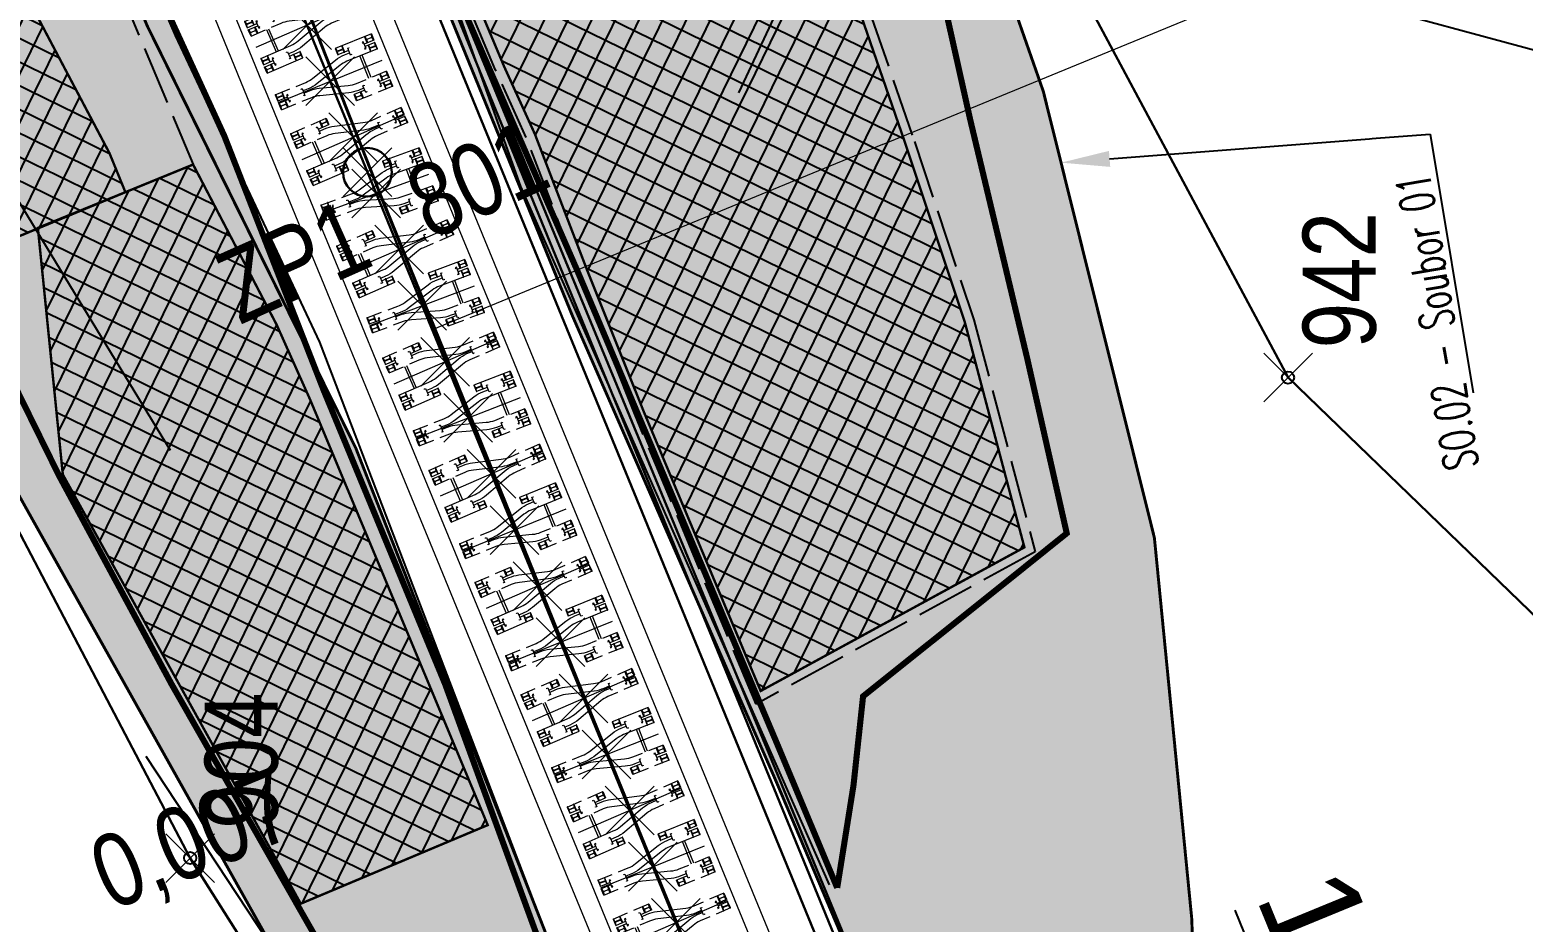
# Model space of a CAD drawing. Header units: millimetres. Extents: x -533422 to -532014, y -1115269 to -1112931.
# Drawn here: x -532541.36 to -532510.7, y -1113924.23 to -1113905.91 of the extents above; entities that cross this region are included whole.
import ezdxf
from ezdxf import colors
from ezdxf.entities.mleader import LeaderData, LeaderLine
from ezdxf.enums import TextEntityAlignment as Align
from ezdxf.math import Vec2, Vec3

# ---------------------------------------------------------------- set-up
doc = ezdxf.new("R2010")
doc.units = ezdxf.units.MM
doc.header["$PDMODE"] = 3
doc.header["$PDSIZE"] = 0.5
doc.linetypes.add('ACAD_ISO02W100', pattern=[15, 12, -3])
for name, color, linetype, lineweight in [('1105 mapa KN', 251, 'Continuous', 0), ('drážní pozemek', 4, 'Continuous', 30), ('drážní pozemek body', 1, 'Continuous', 18), ('kladečák', 2, 'Continuous', 15), ('kladečák osa', 2, 'Continuous', 15), ('odvodnění', 5, 'Continuous', 0), ('původní osa', 30, 'Continuous', 15), ('SVRSEK', 1, 'Continuous', 20), ('Svršek', 1, 'Continuous', 18), ('tvar svršku', 1, 'Continuous', 13), ('Vytyčovací výkres', 5, 'Continuous', 15), ('Vytyčovací výkres - typ bodu', 5, 'Continuous', 15), ('Vytyčovací výkres _čísla bodů', 5, 'Continuous', 15), ('Ypražce', 1, 'Continuous', 13), ('zabzař', 1, 'Continuous', 30), ('řezy - značení', 5, 'Continuous', 0), ('ŠEDIVÝ -UKRYTO', 5, 'Continuous', 15)]:
    doc.layers.add(name, color=color, linetype=linetype, lineweight=lineweight)
doc.layers.add('skály', color=8, linetype='Continuous')
doc.styles.get("Standard").update_dxf_attribs({"font": 'arial.ttf'})
doc.styles.add('Standard 1_500', font='romans.shx', dxfattribs={"width": 0.65, "height": 0.7})
doc.dimstyles.new('Kóty příčné řezy', dxfattribs={"dimtxt": 2, "dimasz": 0.3, "dimexe": 0.15, "dimexo": 0.6, "dimgap": 0.1, "dimtad": 1, "dimdec": 3, "dimzin": 0, "dimtxsty": 'Standard', "dimblk": 'ARCHTICK', "dimcen": 0.09, "dimadec": 0, "dimazin": 0, "dimtfac": 1, "dimtdec": 3, "dimtofl": 0, "dimtmove": 0, "dimatfit": 3, "dimldrblk": 'ARCHTICK', "dimfxl": 1, "dimfxlon": 1, "dimtfillclr": 256, "dimtolj": 1, "dimtzin": 0, "dimarcsym": 0})
pattern_1 = [(288.94733, (-532345.07127, -1114032.82954), (0.6530751, -0.5687644), [0.5, -1]), (48.94733, (-532345.07127, -1114032.82954), (0.16602684, 0.8499618), [0.5, -1]), (348.94733, (-532345.07127, -1114032.82954), (0.81910195, 0.28119744), [-1, 0.5])]

# ---------------------------------------------------------------- blocks, each defined once
blk = doc.blocks.new('Z105')
at = {"color": 0, "lineweight": -2}
for radius in [1.25, 0.025]:
    blk.add_circle((0, 0), radius, dxfattribs=at)
blk = doc.blocks.new('_ARCHTICK')
at = {"color": 0, "linetype": 'ByBlock', "const_width": 0.15}
blk.add_lwpolyline([(-0.5, -0.5), (0.5, 0.5)], dxfattribs=at)
blk = doc.blocks.new('*D34')
at = {"layer": 'Defpoints', "color": 0}
for p in [(-532513.452, -1113931.68), (-532523.84, -1113934.604), (-532523.366, -1113935.755)]:
    blk.add_point(p, dxfattribs=at)
at = {"layer": 'kladečák', "color": 0, "lineweight": -2}
for p, q in [((-532513.925, -1113930.528), (-532516.615, -1113923.984)), ((-532514.85, -1113930.908), (-532513.786, -1113930.471)), ((-532513.925, -1113930.528), (-532513.452, -1113931.68)), ((-532514.376, -1113932.06), (-532513.313, -1113931.623))]:
    blk.add_line(p, q, dxfattribs=at)
at = {"layer": 'kladečák', "color": 0, "lineweight": -2, "xscale": 0.3, "yscale": 0.3, "zscale": 0.3}
for p, rotation in [((-532513.925, -1113930.528), 112.3462702138352), ((-532513.452, -1113931.68), 292.3462702138352)]:
    blk.add_blockref('_ARCHTICK', p, dxfattribs=dict(at, rotation=rotation))
at = {"layer": 'kladečák', "color": 0, "insert": (-532514.123, -1113926.622), "char_height": 2, "attachment_point": 5, "rotation": 292.3463}
blk.add_mtext('\\A1;1,245', dxfattribs=at)
blk = doc.blocks.new('Z$W@#62D3339C')
at = {"layer": 'Ypražce', "lineweight": 9}
for p, q in [((0, 2.3), (0, 1.5)), ((0.14, 2.3), (0.14, 2.085)), ((0.19, 2.3), (0.19, 2.085)), ((0.97, 2.3), (0.97, 2.085)), ((1.02, 2.3), (1.02, 2.085)), ((1.16, 2.3), (1.16, 1.979)), ((0.828, 1.958), (0.33, 1.958)), ((0.828, 1.908), (0.33, 1.908)), ((0.14, 1.739), (0.14, 1.5)), ((1.02, 1.739), (1.02, 1.5)), ((1.16, 1.838), (1.16, 1.5)), ((0.555, 0.214), (0.555, 0)), ((0.605, 0.214), (0.605, 0))]:
    blk.add_line(p, q, dxfattribs=at)
at = {"layer": 'Ypražce', "lineweight": 9, "ltscale": 0.005}
blk.add_line((0.58, 0), (0.58, 2.3), dxfattribs=at)
at = {"layer": 'Ypražce', "lineweight": 9}
for points in [[(0.067, 2.182), (0.067, 2.266, 0.274795), (0.057, 2.285), (0.057, 2.285), (0.003, 2.292, -0.296181), (0, 2.296), (0, 2.3), (0.14, 2.3), (0.14, 2.296, -0.296181), (0.137, 2.292), (0.083, 2.285), (0.083, 2.285, 0.274795), (0.073, 2.266), (0.073, 2.182, 0.274795), (0.083, 2.163), (0.137, 2.156, -0.296181), (0.14, 2.151), (0.14, 2.148), (0, 2.148), (0, 2.151, -0.296181), (0.003, 2.156), (0.057, 2.163), (0.057, 2.163, 0.274795)], [(0.263, 2.182), (0.263, 2.266, -0.274795), (0.273, 2.285), (0.273, 2.285), (0.327, 2.292, 0.296181), (0.33, 2.296), (0.33, 2.3), (0.19, 2.3), (0.19, 2.296, 0.296181), (0.193, 2.292), (0.247, 2.285), (0.247, 2.285, -0.274795), (0.257, 2.266), (0.257, 2.182, -0.274795), (0.247, 2.163), (0.193, 2.156, 0.296181), (0.19, 2.151), (0.19, 2.148), (0.33, 2.148), (0.33, 2.151, 0.296181), (0.327, 2.156), (0.273, 2.163), (0.273, 2.163, -0.274795)], [(0.897, 2.182), (0.897, 2.266, 0.274795), (0.887, 2.285), (0.887, 2.285), (0.833, 2.292, -0.296181), (0.83, 2.296), (0.83, 2.3), (0.97, 2.3), (0.97, 2.296, -0.296181), (0.967, 2.292), (0.913, 2.285), (0.913, 2.285, 0.274795), (0.903, 2.266), (0.903, 2.182, 0.274795), (0.913, 2.163), (0.967, 2.156, -0.296181), (0.97, 2.151), (0.97, 2.148), (0.83, 2.148), (0.83, 2.151, -0.296181), (0.833, 2.156), (0.887, 2.163), (0.887, 2.163, 0.274795)], [(1.093, 2.182), (1.093, 2.266, -0.274795), (1.103, 2.285), (1.103, 2.285), (1.157, 2.292, 0.296181), (1.16, 2.296), (1.16, 2.3), (1.02, 2.3), (1.02, 2.296, 0.296181), (1.023, 2.292), (1.077, 2.285), (1.077, 2.285, -0.274795), (1.087, 2.266), (1.087, 2.182, -0.274795), (1.077, 2.163), (1.023, 2.156, 0.296181), (1.02, 2.151), (1.02, 2.148), (1.16, 2.148), (1.16, 2.151, 0.296181), (1.157, 2.156), (1.103, 2.163), (1.103, 2.163, -0.274795)], [(0.067, 1.618), (0.067, 1.534, -0.274795), (0.057, 1.515), (0.057, 1.515), (0.003, 1.508, 0.296181), (0, 1.504), (0, 1.5), (0.14, 1.5), (0.14, 1.504, 0.296181), (0.137, 1.508), (0.083, 1.515), (0.083, 1.515, -0.274795), (0.073, 1.534), (0.073, 1.618, -0.274795), (0.083, 1.637), (0.137, 1.644, 0.296181), (0.14, 1.649), (0.14, 1.652), (0, 1.652), (0, 1.649, 0.296181), (0.003, 1.644), (0.057, 1.637), (0.057, 1.637, -0.274795)], [(1.093, 1.618), (1.093, 1.534, 0.274795), (1.103, 1.515), (1.103, 1.515), (1.157, 1.508, -0.296181), (1.16, 1.504), (1.16, 1.5), (1.02, 1.5), (1.02, 1.504, -0.296181), (1.023, 1.508), (1.077, 1.515), (1.077, 1.515, 0.274795), (1.087, 1.534), (1.087, 1.618, 0.274795), (1.077, 1.637), (1.023, 1.644, -0.296181), (1.02, 1.649), (1.02, 1.652), (1.16, 1.652), (1.16, 1.649, -0.296181), (1.157, 1.644), (1.103, 1.637), (1.103, 1.637, 0.274795)], [(0.482, 0.118), (0.482, 0.034, -0.274795), (0.472, 0.015), (0.472, 0.015), (0.418, 0.008, 0.296181), (0.415, 0.004), (0.415, 0), (0.555, 0), (0.555, 0.004, 0.296181), (0.552, 0.008), (0.498, 0.015), (0.498, 0.015, -0.274795), (0.488, 0.034), (0.488, 0.118, -0.274795), (0.498, 0.137), (0.552, 0.144, 0.296181), (0.555, 0.149), (0.555, 0.152), (0.415, 0.152), (0.415, 0.149, 0.296181), (0.418, 0.144), (0.472, 0.137), (0.472, 0.137, -0.274795)], [(0.678, 0.118), (0.678, 0.034, 0.274795), (0.688, 0.015), (0.688, 0.015), (0.742, 0.008, -0.296181), (0.745, 0.004), (0.745, 0), (0.605, 0), (0.605, 0.004, -0.296181), (0.608, 0.008), (0.662, 0.015), (0.662, 0.015, 0.274795), (0.672, 0.034), (0.672, 0.118, 0.274795), (0.662, 0.137), (0.608, 0.144, -0.296181), (0.605, 0.149), (0.605, 0.152), (0.745, 0.152), (0.745, 0.149, -0.296181), (0.742, 0.144), (0.688, 0.137), (0.688, 0.137, 0.274795)]]:
    blk.add_lwpolyline(points, format="xyb", close=True, dxfattribs=at)
for points in [[(0.33, 2.3), (0.33, 1.625, 0.072586), (0.355, 1.454), (0.524, 0.886, -0.072586), (0.555, 0.675), (0.555, 0.561)], [(0.415, 0.462), (0.415, 0.675, 0.072586), (0.39, 0.846), (0.221, 1.414, -0.072586), (0.19, 1.625), (0.19, 1.739)], [(0.83, 1.838), (0.83, 1.625, -0.072586), (0.805, 1.454), (0.636, 0.886, 0.072586), (0.605, 0.675), (0.605, 0.561)], [(0.745, 0.462), (0.745, 0.675, -0.072586), (0.77, 0.846), (0.939, 1.414, 0.072586), (0.97, 1.625), (0.97, 1.739)]]:
    blk.add_lwpolyline(points, format="xyb", dxfattribs=at)
for points in [[(0.83, 2.3), (0.83, 1.979)], [(0.214, 2.061), (0.24, 2.06), (0.24, 2.085), (0.09, 2.085), (0.09, 2.06), (0.116, 2.06)], [(1.044, 2.061), (1.07, 2.06), (1.07, 2.085), (0.92, 2.085), (0.92, 2.06), (0.946, 2.06)], [(0.23, 1.764), (0.24, 1.764), (0.24, 1.739), (0.09, 1.739), (0.09, 1.764), (0.1, 1.764)], [(1.06, 1.764), (1.07, 1.764), (1.07, 1.739), (0.92, 1.739), (0.92, 1.764), (0.93, 1.764)], [(0.415, 0), (0.415, 0.321)], [(0.515, 0.536), (0.505, 0.536), (0.505, 0.561), (0.655, 0.561), (0.655, 0.536), (0.645, 0.536)], [(0.745, 0), (0.745, 0.321)], [(0.531, 0.239), (0.505, 0.239), (0.505, 0.214), (0.655, 0.214), (0.655, 0.239), (0.629, 0.239)]]:
    blk.add_lwpolyline(points, dxfattribs=at)

msp = doc.modelspace()

# ---------------------------------------------------------------- hatches: boundary and pattern name
at = {"layer": 'skály', "true_color": 0xd9ffcc}
h = msp.add_hatch(color=254, dxfattribs=at)
h.dxf.hatch_style = 1
h.paths.add_polyline_path([(-532518.5594, -1113933.2177), (-532517.1782, -1113932.5799), (-532517.5067, -1113924.1456), (-532518.2728, -1113916.338), (-532520.5537, -1113907.175), (-532521.4019, -1113904.7517), (-532522.6878, -1113901.5411), (-532524.2582, -1113898.1632), (-532525.1625, -1113895.9551), (-532526.234, -1113892.75), (-532527.6465, -1113888.1893), (-532529.3261, -1113883.7492), (-532531.835, -1113875.2672), (-532531.835, -1113875.2672), (-532537.2569, -1113861.571), (-532539.0358, -1113855.5672), (-532541.0908, -1113850.94), (-532542.3695, -1113847.5949), (-532543.1826, -1113843.4911), (-532544.1325, -1113839.1424), (-532546.1592, -1113828.9681), (-532546.3628, -1113824.3169), (-532547.0981, -1113819.5416), (-532548.5464, -1113815.3411), (-532550.2727, -1113807.4673), (-532547.7826, -1113800.9067), (-532545.3063, -1113789.8871), (-532546.4022, -1113781.6222), (-532558.0273, -1113786.201), (-532558.5992, -1113791.3438), (-532557.8332, -1113800.8024), (-532557.7416, -1113806.6114), (-532557.0713, -1113813.3105), (-532555.9255, -1113821.5665), (-532555.4993, -1113826.9319), (-532553.3421, -1113840.4862), (-532551.5421, -1113847.1691), (-532550.3625, -1113853.1499), (-532547.2206, -1113864.2971), (-532542.2661, -1113878.7306), (-532539.5925, -1113887.7503), (-532536.3765, -1113896.7067), (-532530.2178, -1113911.7934), (-532526.0618, -1113921.2859), (-532520.6058, -1113934.1467)])
h = msp.add_hatch(color=254, dxfattribs=at)
h.dxf.hatch_style = 1
h.paths.add_polyline_path([(-532526.4588, -1113936.7432), (-532528.7406, -1113937.5977), (-532531.3829, -1113932.6297), (-532536.3884, -1113924.7343), (-532536.3884, -1113924.7343), (-532541.6277, -1113915.394), (-532546.4744, -1113905.7413), (-532549.4415, -1113901.8011), (-532558.7647, -1113893.9956), (-532563.1017, -1113885.6324), (-532563.885, -1113878.661), (-532566.1902, -1113869.556), (-532564.7803, -1113860.8749), (-532565.0546, -1113856.6297), (-532565.8211, -1113851.6329), (-532567.9664, -1113842.656), (-532569.3526, -1113833.3835), (-532572.1876, -1113817.146), (-532573.255, -1113802.8022), (-532570.2038, -1113791.7879), (-532567.7689, -1113790.2534), (-532564.8497, -1113788.7294), (-532564.1698, -1113806.9942), (-532563.4457, -1113816.4786), (-532560.7584, -1113835.4742), (-532560.1527, -1113840.3158), (-532558.7633, -1113845.1218), (-532557.6018, -1113848.9098), (-532556.2156, -1113853.7035), (-532555.1029, -1113857.9718), (-532552.5383, -1113866.2222), (-532552.3648, -1113866.6846), (-532558.9653, -1113878.2524), (-532558.9532, -1113881.0265), (-532559.0671, -1113885.2271), (-532557.7476, -1113887.9392), (-532554.3316, -1113886.5689), (-532550.1277, -1113885.6211), (-532548.9749, -1113886.3688), (-532546.5193, -1113890.0385), (-532542.1096, -1113898.2943), (-532538.9506, -1113905.8353), (-532534.6682, -1113914.5021), (-532530.7666, -1113924.4643), (-532528.0359, -1113932.4637)])
at = {"layer": 'skály', "ltscale": 100, "true_color": 0xffdab3}
for points in [[(-532524.7855, -1113923.5228), (-532524.4511, -1113921.4197), (-532524.2544, -1113919.5917), (-532521.2934, -1113917.2258), (-532520.0726, -1113916.2457), (-532520.8854, -1113912.6513), (-532522.0537, -1113907.76), (-532523.1416, -1113902.8938), (-532527.4684, -1113893.2315), (-532529.0074, -1113889.5962), (-532531.4083, -1113884.5613), (-532534.1407, -1113876.0315), (-532536.6844, -1113868.047), (-532539.8981, -1113862.2999), (-532541.1268, -1113855.5922), (-532542.8907, -1113851.3674), (-532543.8892, -1113847.2576), (-532545.1382, -1113839.2907), (-532547.5925, -1113831.8952), (-532549.5244, -1113829.1656), (-532551.0885, -1113819.681), (-532551.7545, -1113814.2045), (-532556.001, -1113814.5711), (-532555.4612, -1113818.8561), (-532555.0747, -1113823.1664), (-532554.4134, -1113828.6186), (-532554.2132, -1113832.453), (-532553.2157, -1113840.4739), (-532551.4637, -1113846.8394), (-532550.2064, -1113853.0953), (-532547.0716, -1113864.2416), (-532542.1396, -1113878.6702), (-532539.4973, -1113887.7145), (-532536.3003, -1113896.6738), (-532530.1032, -1113910.8993), (-532526.0128, -1113920.5825)], [(-532546.7937, -1113883.3733), (-532548.1588, -1113883.7606), (-532549.5245, -1113884.8035), (-532551.0206, -1113885.5323), (-532552.9153, -1113886.6645), (-532554.4515, -1113887.5444), (-532556.4727, -1113888.3765), (-532558.076, -1113889.5295), (-532559.4844, -1113890.4844), (-532556.7772, -1113894.4554), (-532552.6566, -1113897.5381), (-532548.7194, -1113901.5195), (-532544.186, -1113908.113), (-532540.7659, -1113915.0579), (-532538.4566, -1113919.336), (-532534.407, -1113926.4391), (-532531.99, -1113925.4602), (-532530.7453, -1113925.0622), (-532532.8365, -1113919.3405), (-532535.326, -1113913.3202), (-532537.3675, -1113908.096), (-532539.2595, -1113903.9664), (-532541.4689, -1113898.7784), (-532544.7297, -1113889.7551)]]:
    msp.add_hatch(color=41, dxfattribs=at).paths.add_polyline_path(points)
at = {"layer": 'skály', "ltscale": 0.25}
h = msp.add_hatch(dxfattribs=at)
h.set_pattern_fill('ANSI37', color=8, scale=3.5, angle=189.47367)
h.set_pattern_definition([(333.94733, (-532345.07127, -1114032.82954), (0.1921488, 0.3930459), []), (63.94733, (-532345.07127, -1114032.82954), (-0.3930459, 0.1921488), [])])
h.paths.add_polyline_path([(-532535.7997, -1113923.8481), (-532540.6857, -1113915.0403), (-532541.198, -1113909.9778), (-532538.0105, -1113908.6774), (-532536.2929, -1113911.97), (-532535.6028, -1113913.5139), (-532531.9612, -1113922.2351)])
h.paths.add_polyline_path([(-532541.8751, -1113910.2695), (-532543.7523, -1113907.0018), (-532546.978, -1113903.6986), (-532549.1611, -1113900.1175), (-532545.6385, -1113898.5562), (-532544.5741, -1113898.2148), (-532544.0948, -1113899.7089), (-532543.2938, -1113901.7851), (-532541.6646, -1113904.776), (-532539.7276, -1113908.4436), (-532539.4008, -1113909.2446)])
h.paths.add_polyline_path([(-532559.6282, -1113851.5056), (-532561.0153, -1113846.6868), (-532561.7652, -1113844.1049), (-532563.036, -1113844.4697), (-532561.3782, -1113851.5783), (-532563.3988, -1113856.2578), (-532562.5029, -1113861.9221), (-532562.5423, -1113865.4287), (-532564.2443, -1113869.0925), (-532562.848, -1113874.4202), (-532561.893, -1113878.9103), (-532560.6632, -1113884.8372), (-532559.3276, -1113889.0909), (-532556.2365, -1113894.1451), (-532554.9717, -1113894.6944), (-532553.5756, -1113895.5828), (-532551.6602, -1113896.5534), (-532549.0838, -1113899.9124), (-532545.707, -1113898.3787), (-532544.8143, -1113898.0923), (-532545.1159, -1113897.1733), (-532544.851, -1113897.0111), (-532545.9483, -1113894.2511), (-532547.8666, -1113890.4885), (-532549.2707, -1113888.4009), (-532550.7216, -1113885.6429), (-532549.5609, -1113884.5779), (-532550.8762, -1113881.6069), (-532551.3587, -1113876.0246), (-532551.6152, -1113873.3141), (-532553.2908, -1113868.4032), (-532555.144, -1113868.4725), (-532555.611, -1113866.6709), (-532558.7893, -1113855.0988)])
h.paths.add_polyline_path([(-532527.3244, -1113897.8213), (-532525.829, -1113901.5654), (-532524.7949, -1113904.1741), (-532523.3796, -1113908.268), (-532522.1643, -1113911.9164), (-532520.9419, -1113916.5344), (-532526.3571, -1113919.4826), (-532528.7661, -1113913.7287), (-532529.9263, -1113910.83), (-532530.9942, -1113908.0493), (-532531.6259, -1113906.662), (-532534.0764, -1113900.8397)])
h.paths.add_polyline_path([(-532533.3154, -1113900.0681), (-532535.077, -1113896.2182), (-532536.5884, -1113892.137), (-532532.3357, -1113890.2216), (-532534.346, -1113885.7649), (-532537.56, -1113877.0571), (-532540.0354, -1113869.7815), (-532542.9388, -1113863.1787), (-532544.5577, -1113856.8278), (-532546.6949, -1113852.2109), (-532548.9863, -1113839.8945), (-532550.1897, -1113834.0811), (-532552.0708, -1113830.1331), (-532552.1366, -1113829.6797), (-532550.0525, -1113829.3351), (-532551.5079, -1113819.7779), (-532550.0525, -1113829.3351), (-532548.0413, -1113832.1239), (-532545.8349, -1113839.403), (-532545.0635, -1113847.2192), (-532544.3078, -1113851.728), (-532541.8299, -1113855.8193), (-532540.4271, -1113862.4563), (-532537.0739, -1113868.2283), (-532534.4408, -1113876.1302), (-532531.6965, -1113884.6738), (-532529.5424, -1113889.1471), (-532530.5991, -1113891.6813), (-532528.1364, -1113897.768)])

# ---------------------------------------------------------------- linework, layer by layer
at = {"layer": 'drážní pozemek'}
msp.add_lwpolyline([(-532529.0025, -1113945.33), (-532530.42, -1113935.0175), (-532538.0721, -1113922.9113), (-532546.68, -1113906.51), (-532550.25, -1113901.86), (-532580.39, -1113880.83), (-532597.41, -1113889.48), (-532617.5, -1113903.49), (-532582, -1113848.57), (-532568.73, -1113822.76), (-532530.98, -1113773.07), (-532548.8325, -1113807.33), (-532541.5989, -1113823.0723), (-532536.2725, -1113849.71), (-532528.2571, -1113879.1306), (-532521.9, -1113901.1475), (-532515.5275, -1113913.05), (-532495.7013, -1113932.2121), (-532507.56, -1113951.14)], dxfattribs=at)
at = {"layer": 'drážní pozemek body'}
for p in [(-532515.5275, -1113913.05), (-532538.0721, -1113922.9113)]:
    msp.add_point(p, dxfattribs=at)
at = {"layer": 'kladečák'}
for p in [(-532535.6672, -1113905.8138), (-532535.1962, -1113906.9663), (-532534.7253, -1113908.1188), (-532534.2535, -1113909.2709), (-532533.7801, -1113910.4224), (-532533.3067, -1113911.5739), (-532532.8334, -1113912.7254), (-532532.36, -1113913.8769), (-532531.8867, -1113915.0284), (-532531.4133, -1113916.1799), (-532530.94, -1113917.3314), (-532530.4666, -1113918.4829), (-532529.9933, -1113919.6344), (-532529.5199, -1113920.7859), (-532529.0466, -1113921.9374), (-532528.5732, -1113923.0889), (-532528.0999, -1113924.2404)]:
    msp.add_point(p, dxfattribs=at)
at = {"layer": 'kladečák osa'}
msp.add_lwpolyline([(-532523.3663, -1113935.7555), (-532523.6956, -1113934.9546), (-532524.9996, -1113931.7824), (-532526.0264, -1113929.2845), (-532527.0903, -1113926.6964), (-532529.5624, -1113920.6825), (-532531.5795, -1113915.7757), (-532533.1444, -1113911.9688), (-532533.9525, -1113910.003), (-532534.4226, -1113908.8594), (-532538.9106, -1113897.8766), (-532543.1651, -1113887.089), (-532547.3837, -1113875.551), (-532550.2982, -1113866.6749), (-532553.3148, -1113856.0862), (-532554.4479, -1113851.5605), (-532555.7656, -1113845.6444), (-532556.3338, -1113843.0393), (-532558.0649, -1113833.5283)], dxfattribs=at)
at = {"layer": 'odvodnění', "lineweight": 30}
msp.add_line((-532521.2348, -1113934.2339), (-532536.7863, -1113896.3262), dxfattribs=at)
at = {"layer": 'původní osa'}
msp.add_line((-532523.8546, -1113908.2661), (-532533.1036, -1113912.0681), dxfattribs=at)
at = {"layer": 'původní osa', "lineweight": 40, "elevation": 353.018}
msp.add_lwpolyline([(-532520.964, -1113941.602), (-532524.861, -1113932.117), (-532525.7, -1113930.065), (-532529.844, -1113919.946), (-532534.127, -1113909.385), (-532538.488, -1113898.301), (-532542.476, -1113887.636), (-532546.026, -1113877.445), (-532549.35, -1113866.981), (-532552.302, -1113856.418), (-532554.714, -1113846.338), (-532555.308, -1113843.547), (-532557.103, -1113834.041), (-532558.448, -1113825.436), (-532559.64, -1113815.547), (-532560.487, -1113805.456), (-532560.993, -1113794.499), (-532561.087, -1113783.392), (-532561.043, -1113781.204), (-532560.65, -1113771.904)], dxfattribs=at)
msp.add_lwpolyline([(-532520.964, -1113941.602), (-532524.861, -1113932.117), (-532525.7, -1113930.065), (-532529.844, -1113919.946), (-532534.127, -1113909.385), (-532538.488, -1113898.301), (-532542.476, -1113887.636), (-532546.026, -1113877.445), (-532549.35, -1113866.981), (-532552.302, -1113856.418), (-532554.714, -1113846.338), (-532555.308, -1113843.547), (-532557.103, -1113834.041), (-532558.448, -1113825.436), (-532559.64, -1113815.547), (-532560.487, -1113805.456), (-532560.993, -1113794.499), (-532561.087, -1113783.392), (-532561.043, -1113781.204), (-532560.65, -1113771.904)], dxfattribs=at)
at = {"layer": 'skály'}
for p, q in [((-532538.37, -1113906.03), (-532539.5, -1113903.44)), ((-532533.1, -1113904.05), (-532531.29, -1113909.13)), ((-532535.41, -1113912.32), (-532538.37, -1113906.03)), ((-532531.29, -1113909.13), (-532524.95, -1113923.46)), ((-532530.47, -1113925.22), (-532535.41, -1113912.32)), ((-532534.01, -1113928.34), (-532538.9762, -1113920.8257))]:
    msp.add_line(p, q, dxfattribs=at)
at = {"layer": 'skály', "color": 20, "linetype": 'ACAD_ISO02W100', "ltscale": 0.1, "const_width": 0.125}
for points in [[(-532524.7855, -1113923.5228), (-532524.4511, -1113921.4197), (-532524.2544, -1113919.5917), (-532521.2934, -1113917.2258), (-532520.0726, -1113916.2457), (-532520.8854, -1113912.6513), (-532522.0537, -1113907.76), (-532523.1416, -1113902.8938), (-532527.4684, -1113893.2315), (-532529.0074, -1113889.5962), (-532531.4083, -1113884.5613), (-532534.1407, -1113876.0315), (-532536.6844, -1113868.047), (-532539.8981, -1113862.2999), (-532541.1268, -1113855.5922), (-532542.8907, -1113851.3674), (-532543.8892, -1113847.2576), (-532545.1382, -1113839.2907)], [(-532553.2157, -1113840.4739), (-532551.4637, -1113846.8394), (-532550.2064, -1113853.0953), (-532547.0716, -1113864.2416), (-532542.1396, -1113878.6702), (-532539.4973, -1113887.7145), (-532536.3003, -1113896.6738), (-532530.1032, -1113910.8993), (-532526.0128, -1113920.5825), (-532524.7855, -1113923.5228)], [(-532548.7194, -1113901.5195), (-532544.186, -1113908.113), (-532540.7659, -1113915.0579), (-532538.4566, -1113919.336), (-532534.407, -1113926.4391), (-532531.99, -1113925.4602), (-532530.7453, -1113925.0622), (-532532.8365, -1113919.3405), (-532535.326, -1113913.3202), (-532537.3675, -1113908.096), (-532539.2595, -1113903.9664)]]:
    msp.add_lwpolyline(points, dxfattribs=at)
at = {"layer": 'skály', "color": 116, "linetype": 'ACAD_ISO02W100', "ltscale": 0.1, "true_color": 0x136734, "const_width": 0.06}
for points in [[(-532518.5594, -1113933.2177), (-532517.1782, -1113932.5799), (-532517.5067, -1113924.1456), (-532518.2728, -1113916.338), (-532518.2728, -1113916.338), (-532520.5537, -1113907.175), (-532521.4019, -1113904.7517), (-532522.6878, -1113901.5411), (-532524.2582, -1113898.1632), (-532525.1625, -1113895.9551), (-532526.234, -1113892.75), (-532527.6465, -1113888.1893), (-532529.3261, -1113883.7492), (-532531.835, -1113875.2672), (-532531.835, -1113875.2672), (-532537.2569, -1113861.571), (-532539.0358, -1113855.5672), (-532541.0908, -1113850.94), (-532542.3695, -1113847.5949), (-532543.1826, -1113843.4911), (-532544.1325, -1113839.1424)], [(-532560.1527, -1113840.3158), (-532558.7633, -1113845.1218), (-532557.6018, -1113848.9098), (-532556.2156, -1113853.7035), (-532555.1029, -1113857.9718), (-532552.5383, -1113866.2222), (-532552.3648, -1113866.6846), (-532558.9653, -1113878.2524), (-532558.9532, -1113881.0265), (-532559.0671, -1113885.2271), (-532557.7476, -1113887.9392), (-532554.3316, -1113886.5689), (-532550.1277, -1113885.6211), (-532548.9749, -1113886.3688), (-532546.5193, -1113890.0385), (-532542.1096, -1113898.2943), (-532538.9506, -1113905.8353), (-532534.6682, -1113914.5021), (-532530.7666, -1113924.4643), (-532528.0359, -1113932.4637), (-532526.4588, -1113936.7432)], [(-532553.3421, -1113840.4862), (-532551.5421, -1113847.1691), (-532550.3625, -1113853.1499), (-532547.2206, -1113864.2971), (-532542.2661, -1113878.7306), (-532539.5925, -1113887.7503), (-532536.3765, -1113896.7067), (-532530.2178, -1113911.7934), (-532526.0618, -1113921.2859), (-532520.6058, -1113934.1467), (-532518.5594, -1113933.2177)], [(-532526.4588, -1113936.7432), (-532528.7406, -1113937.5977), (-532531.3829, -1113932.6297), (-532531.3829, -1113932.6297), (-532536.3884, -1113924.7343), (-532536.3884, -1113924.7343), (-532541.6277, -1113915.394), (-532546.4744, -1113905.7413), (-532549.4415, -1113901.8011), (-532558.7647, -1113893.9956), (-532563.1017, -1113885.6324), (-532563.885, -1113878.661), (-532566.1902, -1113869.556), (-532564.7803, -1113860.8749), (-532565.0546, -1113856.6297), (-532565.8211, -1113851.6329), (-532567.9664, -1113842.656)]]:
    msp.add_lwpolyline(points, dxfattribs=at)
at = {"layer": 'skály', "linetype": 'ACAD_ISO02W100', "ltscale": 0.1}
msp.add_lwpolyline([(-532527.2214, -1113897.5671), (-532525.6525, -1113901.4952), (-532524.6167, -1113904.108), (-532523.1996, -1113908.2069), (-532521.9821, -1113911.8621), (-532521.9821, -1113911.8621), (-532520.7201, -1113916.6299), (-532526.4511, -1113919.7501), (-532528.9419, -1113913.8007), (-532530.1032, -1113910.8993), (-532530.1032, -1113910.8993), (-532531.1695, -1113908.1228), (-532531.8, -1113906.7382), (-532534.3236, -1113900.7421), (-532527.2214, -1113897.5671)], close=True, dxfattribs=at)
at = {"layer": 'skály', "color": 172, "linetype": 'ACAD_ISO02W100', "ltscale": 0.1, "const_width": 0.05}
msp.add_lwpolyline([(-532527.3244, -1113897.8213), (-532525.829, -1113901.5654), (-532524.7949, -1113904.1741), (-532523.3796, -1113908.268), (-532522.1643, -1113911.9164), (-532520.9419, -1113916.5344), (-532526.3571, -1113919.4826), (-532528.7661, -1113913.7287), (-532529.9263, -1113910.83), (-532530.9942, -1113908.0493), (-532531.6259, -1113906.662), (-532534.0764, -1113900.8397)], close=True, dxfattribs=at)
for points in [[(-532541.8751, -1113910.2695), (-532543.7523, -1113907.0018), (-532546.978, -1113903.6986), (-532549.1611, -1113900.1175), (-532545.6385, -1113898.5562), (-532544.5741, -1113898.2148), (-532544.0948, -1113899.7089), (-532543.2938, -1113901.7851), (-532541.6646, -1113904.776), (-532539.7276, -1113908.4436), (-532539.4008, -1113909.2446), (-532541.8751, -1113910.2695)], [(-532535.7997, -1113923.8481), (-532540.6857, -1113915.0403), (-532541.198, -1113909.9778), (-532541.198, -1113909.9778), (-532538.0105, -1113908.6774), (-532538.0105, -1113908.6774), (-532536.2929, -1113911.97), (-532535.6028, -1113913.5139), (-532531.9612, -1113922.2351), (-532535.7997, -1113923.8481)]]:
    msp.add_lwpolyline(points, dxfattribs=at)
at = {"layer": 'skály', "linetype": 'ACAD_ISO02W100', "ltscale": 0.1}
msp.add_lwpolyline([(-532546.978, -1113903.6986), (-532541.3227, -1113900.7628), (-532538.0105, -1113908.6774), (-532541.8751, -1113910.2695), (-532543.7523, -1113907.0018), (-532546.978, -1113903.6986)], dxfattribs=at)
at = {"layer": 'SVRSEK', "color": 2}
msp.add_lwpolyline([(-532523.2086, -1113936.1393), (-532523.5378, -1113935.3384), (-532524.8418, -1113932.1662), (-532525.8686, -1113929.6683), (-532526.9325, -1113927.0802), (-532529.4046, -1113921.0664), (-532531.4217, -1113916.1596), (-532532.9866, -1113912.3526), (-532533.7947, -1113910.3869), (-532534.2648, -1113909.2433), (-532538.7528, -1113898.2604), (-532543.0073, -1113887.4728), (-532547.2482, -1113875.9425), (-532550.1405, -1113867.0588), (-532553.2254, -1113856.4285), (-532554.393, -1113851.7885), (-532555.7043, -1113846.049), (-532556.2879, -1113843.2653), (-532558.0001, -1113833.9273)], dxfattribs=at)
at = {"layer": 'Svršek', "color": 1, "lineweight": 30}
msp.add_line((-532534.432, -1113908.8365), (-532517.7302, -1113949.4662), dxfattribs=at)
msp.add_lwpolyline([(-532534.432, -1113908.8365), (-532534.8149, -1113907.9049), (-532535.1978, -1113906.9733), (-532535.5805, -1113906.0416), (-532535.9629, -1113905.1098)], dxfattribs=at)
msp.add_circle((-532534.432, -1113908.8365), 0.5, dxfattribs=at)
at = {"layer": 'tvar svršku', "color": 1}
for points in [[(-532521.6362, -1113935.493), (-532521.9654, -1113934.6921), (-532523.2695, -1113931.5199), (-532524.2963, -1113929.022), (-532525.3602, -1113926.4339), (-532527.8323, -1113920.42), (-532529.8494, -1113915.5132), (-532531.4143, -1113911.7063), (-532532.2224, -1113909.7405), (-532532.6918, -1113908.5985), (-532537.1752, -1113897.627), (-532541.4186, -1113886.8675), (-532545.6417, -1113875.3857), (-532548.5155, -1113866.5586), (-532551.5842, -1113855.9841), (-532552.7399, -1113851.3917), (-532554.0436, -1113845.6853), (-532554.6197, -1113842.9375), (-532556.3223, -1113833.6518)], [(-532522.0062, -1113935.6451), (-532522.3354, -1113934.8442), (-532523.6394, -1113931.6719), (-532524.6662, -1113929.1741), (-532525.7301, -1113926.5859), (-532528.2023, -1113920.5721), (-532530.2193, -1113915.6653), (-532531.7843, -1113911.8583), (-532532.5923, -1113909.8926), (-532533.0619, -1113908.7502), (-532537.5464, -1113897.776), (-532541.7925, -1113887.0099), (-532546.0197, -1113875.5167), (-532548.8978, -1113866.6763), (-532551.9704, -1113856.0886), (-532553.1288, -1113851.4851), (-532554.4343, -1113845.7708), (-532555.0122, -1113843.0146), (-532556.7171, -1113833.7166)], [(-532524.7809, -1113936.7857), (-532525.1101, -1113935.9848), (-532526.4141, -1113932.8126), (-532527.4409, -1113930.3147), (-532528.5048, -1113927.7266), (-532530.977, -1113921.7127), (-532532.994, -1113916.8059), (-532534.559, -1113912.999), (-532535.367, -1113911.0332), (-532535.8378, -1113909.888), (-532540.3305, -1113898.8938), (-532544.596, -1113888.0782), (-532548.8548, -1113876.4992), (-532551.7654, -1113867.5589), (-532554.8665, -1113856.873), (-532556.0462, -1113852.1853), (-532557.3649, -1113846.4128), (-532557.9562, -1113843.5931), (-532559.6779, -1113834.2028)], [(-532524.4109, -1113936.6336), (-532524.7402, -1113935.8327), (-532526.0442, -1113932.6605), (-532527.071, -1113930.1626), (-532528.1349, -1113927.5745), (-532530.607, -1113921.5606), (-532532.6241, -1113916.6538), (-532534.189, -1113912.8469), (-532534.9971, -1113910.8811), (-532535.4677, -1113909.7363), (-532539.9593, -1113898.7448), (-532544.2222, -1113887.9357), (-532548.4768, -1113876.3682), (-532551.3831, -1113867.4413), (-532554.4804, -1113856.7684), (-532555.6572, -1113852.0919), (-532556.9742, -1113846.3272), (-532557.5636, -1113843.5159), (-532559.2832, -1113834.138)]]:
    msp.add_lwpolyline(points, dxfattribs=at)
at = {"layer": 'Vytyčovací výkres'}
msp.add_point((-532534.432, -1113908.8365), dxfattribs=at)
at = {"layer": 'zabzař', "color": 3}
msp.add_lwpolyline([(-532518.4177, -1113940.6789), (-532520.9121, -1113934.0902), (-532520.9121, -1113934.0902), (-532520.9121, -1113934.0902), (-532520.9121, -1113934.0902), (-532520.9121, -1113934.0902), (-532520.9121, -1113934.0902), (-532520.9121, -1113934.0902), (-532536.4657, -1113896.1749), (-532536.4657, -1113896.1749), (-532543.2358, -1113878.5387), (-532547.8926, -1113864.5758), (-532550.8424, -1113854.0014), (-532550.8424, -1113854.0014), (-532550.8424, -1113854.0014), (-532550.8424, -1113854.0014), (-532553.869, -1113840.4865)], dxfattribs=at)
at = {"layer": 'zabzař', "color": 6}
msp.add_lwpolyline([(-532509.7912, -1113962.5524), (-532520.7213, -1113934.0076), (-532520.7213, -1113934.0076), (-532520.7213, -1113934.0076), (-532520.7213, -1113934.0076), (-532520.7213, -1113934.0076), (-532520.7213, -1113934.0076), (-532520.7213, -1113934.0076), (-532520.7213, -1113934.0076), (-532536.359, -1113896.1319), (-532543.128, -1113878.4999), (-532547.7831, -1113864.5451), (-532550.7302, -1113853.9728), (-532553.7553, -1113840.4645)], dxfattribs=at)
at = {"layer": 'řezy - značení'}
msp.add_line((-532523.8546, -1113908.2661), (-532499.4828, -1113898.2475), dxfattribs=at)

# ---------------------------------------------------------------- block references
at = {"layer": '1105 mapa KN', "color": 9, "lineweight": -3, "xscale": 0.1, "yscale": 0.1, "zscale": 0.1}
for p in [(-532515.53, -1113913.05), (-532538.07, -1113922.91)]:
    msp.add_blockref('Z105', p, dxfattribs=at)
at = {"layer": 'Ypražce', "linetype": 'Continuous', "lineweight": 9}
for p, rotation in [((-532534.3813, -1113905.8867), 113.517868307744), ((-532536.4801, -1113906.8635), 292.1896602642348), ((-532533.4393, -1113908.1917), 113.517868307744), ((-532535.5325, -1113909.1192), 290.0022133442374), ((-532532.4942, -1113910.4953), 113.517868307744), ((-532534.5872, -1113911.4349), 290.5673499631462), ((-532531.5475, -1113912.7983), 113.517868307744), ((-532533.6413, -1113913.7563), 291.4221310697273), ((-532530.6008, -1113915.1013), 113.517868307744), ((-532532.6972, -1113916.0769), 292.176966189951), ((-532529.6541, -1113917.4044), 113.517868307744), ((-532531.7502, -1113918.3765), 292.026618506832), ((-532528.7074, -1113919.7074), 113.517868307744), ((-532530.8029, -1113920.6722), 291.7001360351043), ((-532527.7607, -1113922.0104), 113.517868307744), ((-532529.8568, -1113922.9821), 292.0066187941968), ((-532526.8139, -1113924.3134), 113.517868307744)]:
    msp.add_blockref('Z$W@#62D3339C', p, dxfattribs=dict(at, rotation=rotation))

# ---------------------------------------------------------------- texts
at = {"layer": 'drážní pozemek body', "width": 0.8}
for s, p in [('942', (-532515.2275, -1113912.45)), ('904', (-532537.7721, -1113922.3113))]:
    msp.add_text(s, height=1.5, rotation=90, dxfattribs=at).set_placement(p, align=Align.TOP_LEFT)
at = {"layer": 'Vytyčovací výkres - typ bodu', "width": 0.8}
msp.add_text('ZP1', height=1.5, rotation=24, dxfattribs=at).set_placement((-532534.8581, -1113909.3546), align=Align.TOP_RIGHT)
at = {"layer": 'Vytyčovací výkres _čísla bodů', "width": 0.8}
msp.add_text('801', height=1.5, rotation=24, dxfattribs=at).set_placement((-532533.7619, -1113908.8665), align=Align.TOP_LEFT)
at = {"layer": 'ŠEDIVÝ -UKRYTO', "color": 7, "width": 0.8}
msp.add_text('0,007', height=1.5, rotation=22.34627, dxfattribs=at).set_placement((-532539.692, -1113924.0074, 354.289))

# ---------------------------------------------------------------- dimensions: what is measured, and where the dimension line sits
at = {"layer": 'kladečák', "color": 1}
dim = msp.add_linear_dim(base=(-532513.4516, -1113931.6798), p1=(-532523.8397, -1113934.604), p2=(-532523.3663, -1113935.7555), angle=292.34627, dimstyle='Kóty příčné řezy', dxfattribs=at)
dim.commit()
dim.dimension.update_dxf_attribs({"geometry": '*D34', "text_midpoint": (-532515.3271, -1113927.1174), "dimtype": 161})

# ---------------------------------------------------------------- next in the draw order: leaders
at = {"layer": 'skály'}
ml = msp.add_multileader_mtext('Standard', dxfattribs=at)
ml.set_content('{\\C5;SO.01\\C12; }- Soubor 04 ', color=256, style='Standard 1_500')
ml.set_leader_properties(color=7)
ml.build(insert=Vec2(0, 0))
ml.multileader.update_dxf_attribs({"text_left_attachment_type": 6, "text_right_attachment_type": 6, "dogleg_length": 0, "arrow_head_size": 1})
ctx = ml.context
ctx.base_point, ctx.char_height, ctx.arrow_head_size, ctx.landing_gap_size, ctx.plane_origin, ctx.plane_x_axis, ctx.plane_y_axis = Vec3(-532552.0329, -1113947.228), 0.7, 1, 0.2, Vec3(-532530.5139, -1113990.0414), Vec3(-0.1645943, 0.9863614), Vec3(-0.9863614, -0.1645943)
ctx.left_attachment, ctx.right_attachment = 6, 6
notes = []
notes.append((ctx, [(1, (1, 1, 0), (-532553.2221, -1113940.1015), (0.1645943, -0.9863614), 0, [(1, [(-532537.9547, -1113915.4028), (-532546.441, -1113901.4778)], 0, [])])]))
ctx.mtext.insert, ctx.mtext.text_direction, ctx.mtext.rotation, ctx.mtext.width, ctx.mtext.defined_height, ctx.mtext.line_spacing_style, ctx.mtext.flow_direction = Vec3(-532552.8944, -1113947.169), Vec3(-0.1645943, 0.9863614), 1.736143, 7.624518, 1.4, 2, 5
ctx.mtext.has_bg_fill, ctx.mtext.bg_color, ctx.mtext.bg_scale_factor, ctx.mtext.bg_transparency, ctx.mtext.use_window_bg_color = 1, -1027028792, 1.5, 0, 1
ml = msp.add_multileader_mtext('Standard', dxfattribs=at)
ml.set_content('{\\C5;SO.02\\C12; }- Soubor 01', color=256, style='Standard 1_500')
ml.set_leader_properties(color=7)
ml.build(insert=Vec2(0, 0))
ml.multileader.update_dxf_attribs({"text_left_attachment_type": 6, "text_right_attachment_type": 6, "dogleg_length": 0, "arrow_head_size": 1})
ctx = ml.context
ctx.base_point, ctx.char_height, ctx.arrow_head_size, ctx.landing_gap_size, ctx.plane_origin, ctx.plane_x_axis, ctx.plane_y_axis = Vec3(-532511.4451, -1113915.0494), 0.7, 1, 0.2, Vec3(-532488.8226, -1113960.9368), Vec3(-0.1645943, 0.9863614), Vec3(-0.9863614, -0.1645943)
ctx.left_attachment, ctx.right_attachment = 6, 6
notes.append((ctx, [(1, (1, 1, 0), (-532512.6129, -1113908.0511), (0.1645943, -0.9863614), 0, [(0, [(-532520.1894, -1113908.6386)], 0, [])])]))
ctx.mtext.insert, ctx.mtext.text_direction, ctx.mtext.rotation, ctx.mtext.width, ctx.mtext.defined_height, ctx.mtext.line_spacing_style, ctx.mtext.flow_direction = Vec3(-532512.3065, -1113914.9903), Vec3(-0.1645943, 0.9863614), 1.736143, 8.453154, 1.4, 2, 5
ctx.mtext.has_bg_fill, ctx.mtext.bg_color, ctx.mtext.bg_scale_factor, ctx.mtext.bg_transparency, ctx.mtext.use_window_bg_color = 1, -1027028792, 1.5, 0, 1
for ctx, leaders in notes:
    for number, flags, end, landing, length, lines in leaders:
        leader = LeaderData()
        leader.index, (leader.has_last_leader_line, leader.has_dogleg_vector, leader.attachment_direction) = number, flags
        leader.last_leader_point, leader.dogleg_vector, leader.dogleg_length = Vec3(end), Vec3(landing), length
        for number, points, colour, breaks in lines:
            line = LeaderLine()
            line.index, line.vertices, line.color, line.breaks = number, Vec3.list(points), colors.encode_raw_color(colour), breaks
            leader.lines.append(line)
        ctx.leaders.append(leader)

# ---------------------------------------------------------------- next in the draw order: hatches: boundary and pattern name
at = {"layer": 'skály', "ltscale": 0.25}
h = msp.add_hatch(dxfattribs=at)
h.set_pattern_fill('HONEY', color=8, scale=4, angle=189.47367)
h.set_pattern_definition(pattern_1)
h.paths.add_polyline_path([(-532546.978, -1113903.6986), (-532541.3227, -1113900.7628), (-532538.0105, -1113908.6774), (-532541.8751, -1113910.2695), (-532543.7523, -1113907.0018)])
h.paths.add_polyline_path([(-532559.784, -1113843.6767), (-532563.1777, -1113844.3497), (-532561.5201, -1113851.5573), (-532563.657, -1113856.2777), (-532562.6931, -1113861.9371), (-532562.7318, -1113865.3857), (-532564.4455, -1113869.0745), (-532563.0329, -1113874.4641), (-532562.079, -1113878.9494), (-532560.8473, -1113884.8851), (-532559.5018, -1113889.1701), (-532556.3673, -1113894.2955), (-532555.0611, -1113894.8627), (-532553.6698, -1113895.7481), (-532551.7846, -1113896.7033), (-532549.1427, -1113900.1478), (-532545.6385, -1113898.5562), (-532544.5741, -1113898.2148), (-532544.8866, -1113897.2627), (-532543.1563, -1113896.2949), (-532547.2222, -1113884.8111), (-532549.1082, -1113885.4195), (-532550.7858, -1113881.5496), (-532551.1693, -1113876.0091), (-532551.4282, -1113873.2739), (-532553.8611, -1113866.1534), (-532555.5849, -1113860.4781), (-532557.2514, -1113854.7797), (-532558.4816, -1113849.3424)])

# ---------------------------------------------------------------- next in the draw order: leaders
at = {"layer": 'skály'}
ml = msp.add_multileader_mtext('Standard', dxfattribs=at)
ml.set_content('{\\C5;SO.02\\C12; }- Soubory 02 a 03', color=256, style='Standard 1_500')
ml.set_leader_properties(color=7)
ml.build(insert=Vec2(0, 0))
ml.multileader.update_dxf_attribs({"text_left_attachment_type": 6, "text_right_attachment_type": 6, "dogleg_length": 0, "arrow_head_size": 1})
ctx = ml.context
ctx.base_point, ctx.char_height, ctx.arrow_head_size, ctx.landing_gap_size, ctx.plane_origin, ctx.plane_x_axis, ctx.plane_y_axis = Vec3(-532504.7508, -1113917.0515), 0.7, 1, 0.2, Vec3(-532484.2822, -1113960.1791), Vec3(-0.1645943, 0.9863614), Vec3(-0.9863614, -0.1645943)
ctx.left_attachment, ctx.right_attachment = 6, 6
notes = []
notes.append((ctx, [(1, (1, 1, 0), (-532506.3537, -1113907.446), (0.1645943, -0.9863614), 0, [(1, [(-532523.1416, -1113902.8938)], 0, [])])]))
ctx.mtext.insert, ctx.mtext.text_direction, ctx.mtext.rotation, ctx.mtext.width, ctx.mtext.defined_height, ctx.mtext.line_spacing_style, ctx.mtext.flow_direction = Vec3(-532505.7043, -1113917.0078), Vec3(-0.1645943, 0.9863614), 1.736143, 15.514012, 1.4, 2, 5
ctx.mtext.has_bg_fill, ctx.mtext.bg_color, ctx.mtext.bg_scale_factor, ctx.mtext.bg_transparency, ctx.mtext.use_window_bg_color = 1, -1027028792, 1.5, 0, 1
for ctx, leaders in notes:
    for number, flags, end, landing, length, lines in leaders:
        leader = LeaderData()
        leader.index, (leader.has_last_leader_line, leader.has_dogleg_vector, leader.attachment_direction) = number, flags
        leader.last_leader_point, leader.dogleg_vector, leader.dogleg_length = Vec3(end), Vec3(landing), length
        for number, points, colour, breaks in lines:
            line = LeaderLine()
            line.index, line.vertices, line.color, line.breaks = number, Vec3.list(points), colors.encode_raw_color(colour), breaks
            leader.lines.append(line)
        ctx.leaders.append(leader)

# ---------------------------------------------------------------- next in the draw order: leaders
ml = msp.add_multileader_mtext('Standard', dxfattribs=at)
ml.set_content('{\\C5;SO.02\\C12; }- Soubor 04', color=256, style='Standard 1_500')
ml.set_leader_properties(color=7)
ml.build(insert=Vec2(0, 0))
ml.multileader.update_dxf_attribs({"text_left_attachment_type": 6, "text_right_attachment_type": 6, "dogleg_length": 0, "arrow_head_size": 1})
ctx = ml.context
ctx.base_point, ctx.char_height, ctx.arrow_head_size, ctx.landing_gap_size, ctx.plane_origin, ctx.plane_x_axis, ctx.plane_y_axis = Vec3(-532516.9432, -1113886.0953), 0.7, 1, 0.2, Vec3(-532495.5681, -1113910.2175), Vec3(-0.1645943, 0.9863614), Vec3(-0.9863614, -0.1645943)
ctx.left_attachment, ctx.right_attachment = 6, 6
notes = []
notes.append((ctx, [(0, (1, 1, 0), (-532516.9432, -1113886.0953), (-0.1645943, 0.9863614), 0, [(0, [(-532527.2251, -1113908.111)], 0, [])])]))
ctx.mtext.insert, ctx.mtext.text_direction, ctx.mtext.rotation, ctx.mtext.width, ctx.mtext.defined_height, ctx.mtext.line_spacing_style, ctx.mtext.flow_direction = Vec3(-532517.8047, -1113886.0363), Vec3(-0.1645943, 0.9863614), 1.736143, 9.490999, 1.4, 2, 5
ctx.mtext.has_bg_fill, ctx.mtext.bg_color, ctx.mtext.bg_scale_factor, ctx.mtext.bg_transparency, ctx.mtext.use_window_bg_color = 1, -1027028792, 1.5, 0, 1
for ctx, leaders in notes:
    for number, flags, end, landing, length, lines in leaders:
        leader = LeaderData()
        leader.index, (leader.has_last_leader_line, leader.has_dogleg_vector, leader.attachment_direction) = number, flags
        leader.last_leader_point, leader.dogleg_vector, leader.dogleg_length = Vec3(end), Vec3(landing), length
        for number, points, colour, breaks in lines:
            line = LeaderLine()
            line.index, line.vertices, line.color, line.breaks = number, Vec3.list(points), colors.encode_raw_color(colour), breaks
            leader.lines.append(line)
        ctx.leaders.append(leader)

# ---------------------------------------------------------------- next in the draw order: hatches: boundary and pattern name
at = {"layer": 'skály', "ltscale": 0.25}
h = msp.add_hatch(dxfattribs=at)
h.set_pattern_fill('HONEY', color=8, scale=4, angle=189.47367)
h.set_pattern_definition(pattern_1)
h.paths.add_polyline_path([(-532534.3236, -1113900.7421), (-532536.1674, -1113896.6291), (-532539.3805, -1113887.6465), (-532541.711, -1113878.5361), (-532546.5938, -1113864.1415), (-532549.6041, -1113852.9613), (-532553.0651, -1113840.4471), (-532554.0279, -1113832.5489), (-532554.2592, -1113828.3995), (-532555.6744, -1113816.5273), (-532553.5427, -1113816.4067), (-532551.831, -1113816.3055), (-532551.32, -1113819.7496), (-532549.8716, -1113829.2611), (-532547.8687, -1113832.0385), (-532545.6477, -1113839.3658), (-532544.875, -1113847.1941), (-532544.1264, -1113851.6607), (-532541.6507, -1113855.7485), (-532540.2475, -1113862.3872), (-532536.8998, -1113868.1497), (-532534.2602, -1113876.0711), (-532531.5196, -1113884.6032), (-532529.326, -1113889.1585), (-532530.3869, -1113891.6994), (-532527.8915, -1113897.8667)])
h.paths.add_polyline_path([(-532527.2214, -1113897.5671), (-532525.6525, -1113901.4952), (-532524.6167, -1113904.108), (-532523.1996, -1113908.2069), (-532521.9821, -1113911.8621), (-532520.7201, -1113916.6299), (-532526.4511, -1113919.7501), (-532528.9419, -1113913.8007), (-532530.1032, -1113910.8993), (-532531.1695, -1113908.1228), (-532531.8, -1113906.7382), (-532534.3236, -1113900.7421)])

doc.saveas('drawing.dxf')
